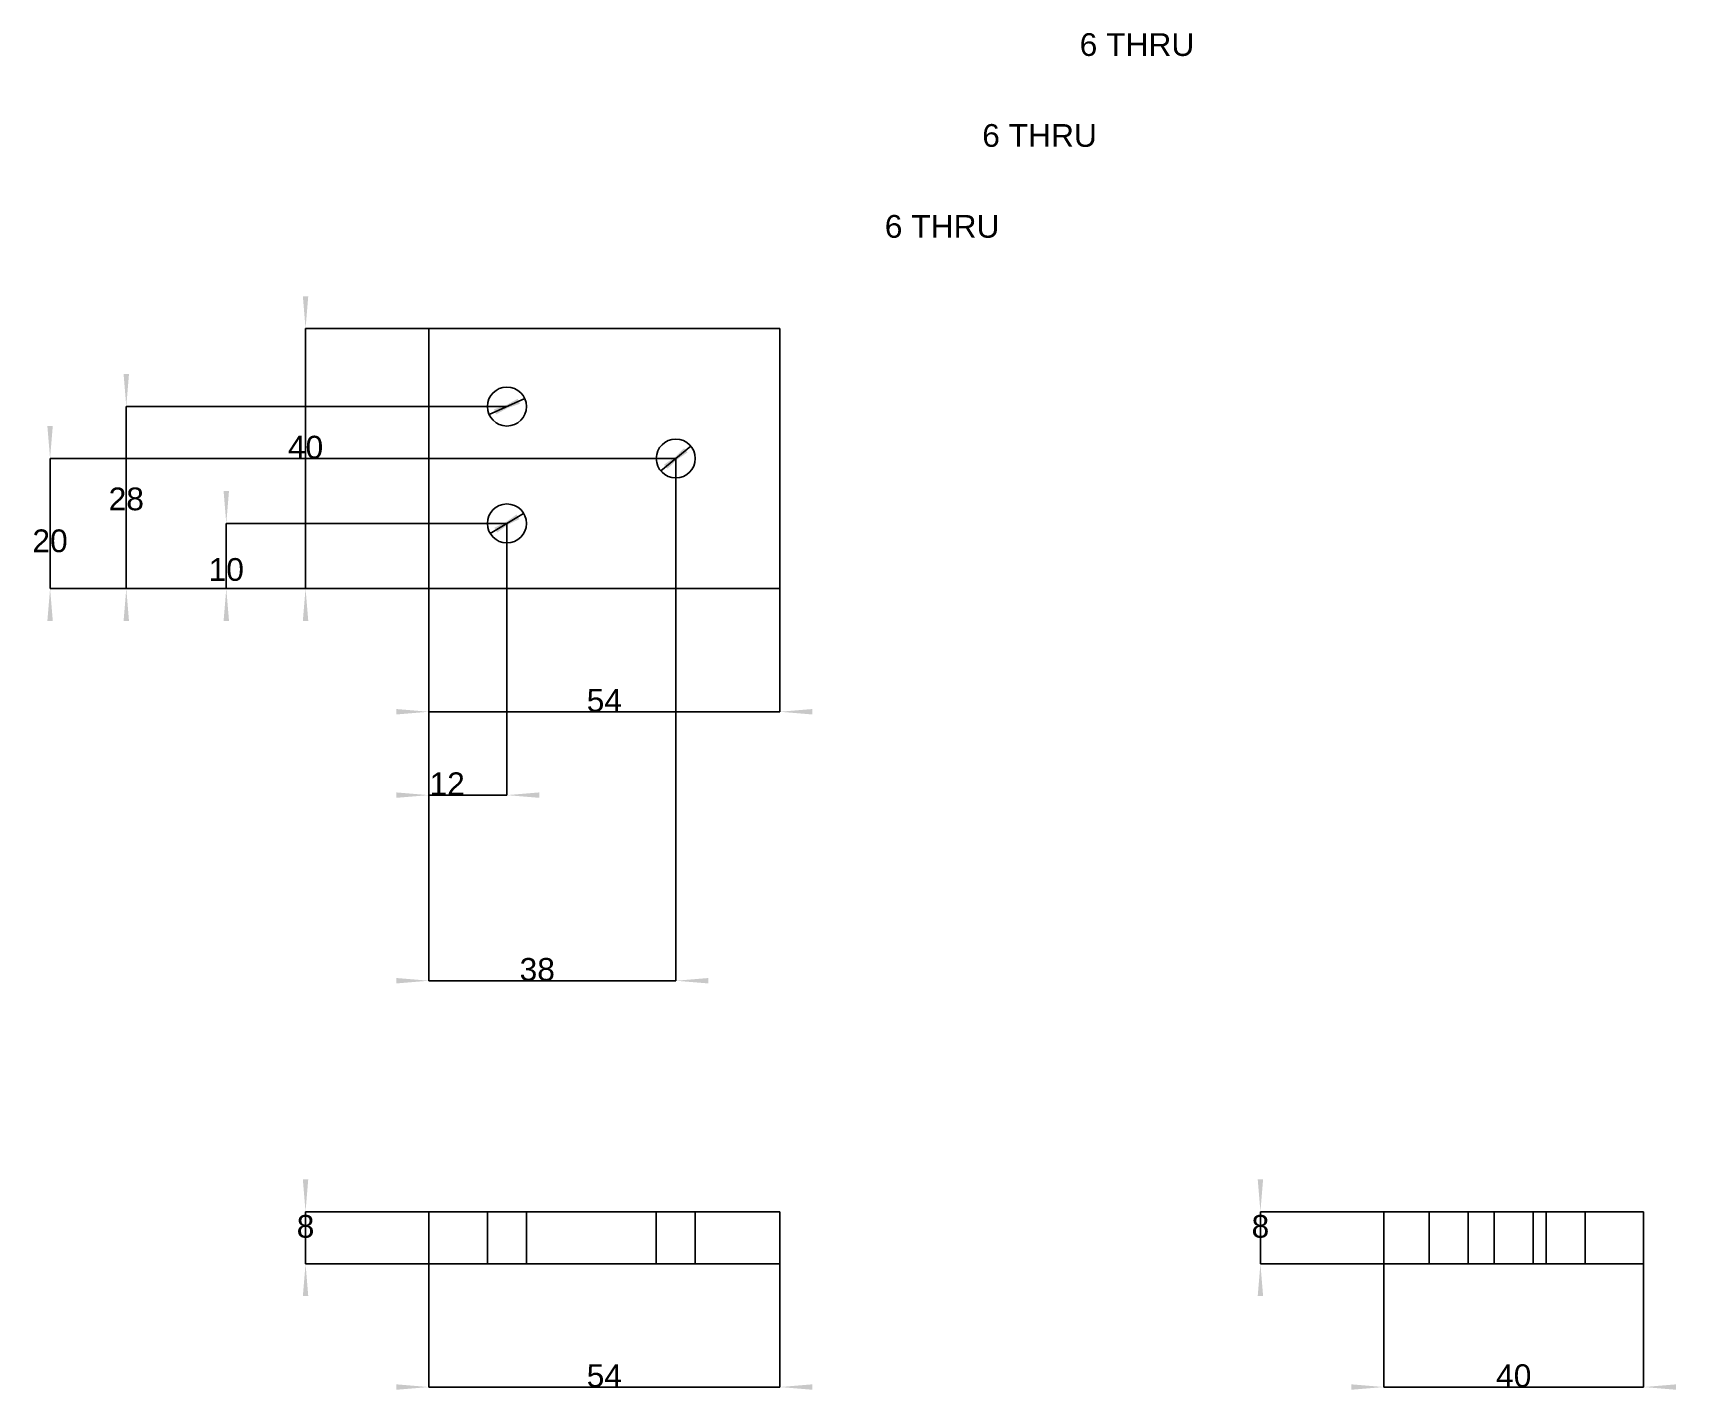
# Model space of a CAD drawing. Header units: millimetres. Extents: x 92 to 345, y 61 to 271.
import ezdxf
from ezdxf.enums import TextEntityAlignment as Align

# ---------------------------------------------------------------- set-up
doc = ezdxf.new("R2010")
doc.units = ezdxf.units.MM
doc.layers.get('0').update_dxf_attribs({"linetype": 'CONTINUOUS'})
for name, color, linetype in [('D', 7, 'CONTINUOUS'), ('D001', 7, 'CONTINUOUS'), ('D002', 7, 'CONTINUOUS'), ('D003', 7, 'CONTINUOUS'), ('D004', 7, 'CONTINUOUS'), ('D005', 7, 'CONTINUOUS'), ('D006', 7, 'CONTINUOUS'), ('D007', 7, 'CONTINUOUS'), ('D008', 7, 'CONTINUOUS'), ('D009', 7, 'CONTINUOUS'), ('D010', 7, 'CONTINUOUS'), ('D011', 7, 'CONTINUOUS'), ('D012', 7, 'CONTINUOUS'), ('D013', 7, 'CONTINUOUS'), ('Front', 7, 'CONTINUOUS'), ('Right', 7, 'CONTINUOUS'), ('Top', 7, 'CONTINUOUS')]:
    doc.layers.add(name, color=color, linetype=linetype)
doc.styles.get("Standard").update_dxf_attribs({"font": 'arial.ttf'})
doc.dimstyles.get("Standard").update_dxf_attribs({"dimscale": 0, "dimtxt": 2.5, "dimasz": 2.5, "dimexe": 1.25, "dimexo": 0.625, "dimtad": 1, "dimtxsty": 'STANDARD', "dimcen": 2.5, "dimazin": 3, "dimtfac": 1, "dimtmove": 0, "dimatfit": 3})

# ---------------------------------------------------------------- blocks, each defined once
blk = doc.blocks.new('*D')
at = {"color": 0}
for points in [[(148, 61.5833), (148, 62.4167), (153, 62)], [(212, 61.5833), (212, 62.4167), (207, 62)]]:
    blk.add_solid(points, dxfattribs=at)
at = {"layer": 'D'}
for p, q in [((153, 81), (153, 62)), ((207, 81), (207, 62)), ((153, 62), (207, 62))]:
    blk.add_line(p, q, dxfattribs=at)
blk.add_text('54', height=3.5, dxfattribs=at).set_placement((180, 62), align=Align.CENTER)
blk = doc.blocks.new('*D001')
at = {"color": 0}
for points in [[(133.583, 94), (134.417, 94), (134, 89)], [(133.583, 76), (134.417, 76), (134, 81)]]:
    blk.add_solid(points, dxfattribs=at)
at = {"layer": 'D001'}
for p, q in [((153, 89), (134, 89)), ((134, 81), (134, 89)), ((153, 81), (134, 81))]:
    blk.add_line(p, q, dxfattribs=at)
blk.add_text('8', height=3.5, dxfattribs=at).set_placement((134, 85), align=Align.CENTER)
blk = doc.blocks.new('*D002')
at = {"color": 0}
for points in [[(148, 165.583), (148, 166.417), (153, 166)], [(212, 165.583), (212, 166.417), (207, 166)]]:
    blk.add_solid(points, dxfattribs=at)
at = {"layer": 'D002'}
for p, q in [((153, 185), (153, 166)), ((207, 185), (207, 166)), ((153, 166), (207, 166))]:
    blk.add_line(p, q, dxfattribs=at)
blk.add_text('54', height=3.5, dxfattribs=at).set_placement((180, 166), align=Align.CENTER)
blk = doc.blocks.new('*D003')
at = {"color": 0}
for points in [[(133.583, 230), (134.417, 230), (134, 225)], [(133.583, 180), (134.417, 180), (134, 185)]]:
    blk.add_solid(points, dxfattribs=at)
at = {"layer": 'D003'}
for p, q in [((153, 225), (134, 225)), ((134, 185), (134, 225)), ((153, 185), (134, 185))]:
    blk.add_line(p, q, dxfattribs=at)
blk.add_text('40', height=3.5, dxfattribs=at).set_placement((134, 205), align=Align.CENTER)
blk = doc.blocks.new('*D004')
at = {"color": 0}
for points in [[(295, 61.5833), (295, 62.4167), (300, 62)], [(345, 61.5833), (345, 62.4167), (340, 62)]]:
    blk.add_solid(points, dxfattribs=at)
at = {"layer": 'D004'}
for p, q in [((300, 81), (300, 62)), ((340, 81), (340, 62)), ((300, 62), (340, 62))]:
    blk.add_line(p, q, dxfattribs=at)
blk.add_text('40', height=3.5, dxfattribs=at).set_placement((320, 62), align=Align.CENTER)
blk = doc.blocks.new('*D005')
at = {"color": 0}
for points in [[(280.583, 94), (281.417, 94), (281, 89)], [(280.583, 76), (281.417, 76), (281, 81)]]:
    blk.add_solid(points, dxfattribs=at)
at = {"layer": 'D005'}
for p, q in [((300, 89), (281, 89)), ((281, 81), (281, 89)), ((300, 81), (281, 81))]:
    blk.add_line(p, q, dxfattribs=at)
blk.add_text('8', height=3.5, dxfattribs=at).set_placement((281, 85), align=Align.CENTER)
blk = doc.blocks.new('*D006')
at = {"color": 0}
for points in [[(148, 152.742), (148, 153.576), (153, 153.159)], [(170, 152.742), (170, 153.576), (165, 153.159)]]:
    blk.add_solid(points, dxfattribs=at)
at = {"layer": 'D006'}
for p, q in [((165, 195), (165, 153.159)), ((153, 185), (153, 153.159)), ((153, 153.159), (165, 153.159))]:
    blk.add_line(p, q, dxfattribs=at)
blk.add_text('12', height=3.5, dxfattribs=at).set_placement((155.799, 153.159), align=Align.CENTER)
blk = doc.blocks.new('*D007')
at = {"color": 0}
for points in [[(121.382, 200), (122.216, 200), (121.799, 195)], [(121.382, 180), (122.216, 180), (121.799, 185)]]:
    blk.add_solid(points, dxfattribs=at)
at = {"layer": 'D007'}
for p, q in [((165, 195), (121.799, 195)), ((121.799, 185), (121.799, 195)), ((153, 185), (121.799, 185))]:
    blk.add_line(p, q, dxfattribs=at)
blk.add_text('10', height=3.5, dxfattribs=at).set_placement((121.799, 186.159), align=Align.CENTER)
blk = doc.blocks.new('*D008')
at = {"color": 0}
for points in [[(166.928, 195.675), (166.499, 196.389), (162.43, 193.453)], [(163.501, 193.611), (163.072, 194.325), (167.57, 196.547)]]:
    blk.add_solid(points, dxfattribs=at)
at = {"layer": 'D008'}
blk.add_line((167.57, 196.547), (162.43, 193.453), dxfattribs=at)
blk.add_text('6 THRU', height=3.5, dxfattribs=at).set_placement((232, 239), align=Align.CENTER)
blk = doc.blocks.new('*D009')
at = {"color": 0}
for points in [[(105.988, 218), (106.821, 218), (106.404, 213)], [(105.988, 180), (106.821, 180), (106.404, 185)]]:
    blk.add_solid(points, dxfattribs=at)
at = {"layer": 'D009'}
for p, q in [((165, 213), (106.404, 213)), ((106.404, 185), (106.404, 213)), ((153, 185), (106.404, 185))]:
    blk.add_line(p, q, dxfattribs=at)
blk.add_text('28', height=3.5, dxfattribs=at).set_placement((106.404, 197.03), align=Align.CENTER)
blk = doc.blocks.new('*D010')
at = {"color": 0}
for points in [[(166.996, 213.434), (166.657, 214.195), (162.26, 211.778)], [(163.343, 211.805), (163.004, 212.566), (167.74, 214.222)]]:
    blk.add_solid(points, dxfattribs=at)
at = {"layer": 'D010'}
blk.add_line((167.74, 214.222), (162.26, 211.778), dxfattribs=at)
blk.add_text('6 THRU', height=3.5, dxfattribs=at).set_placement((247, 253), align=Align.CENTER)
blk = doc.blocks.new('*D011')
at = {"color": 0}
for points in [[(148, 124.159), (148, 124.992), (153, 124.575)], [(196, 124.159), (196, 124.992), (191, 124.575)]]:
    blk.add_solid(points, dxfattribs=at)
at = {"layer": 'D011'}
for p, q in [((191, 205), (191, 124.575)), ((153, 185), (153, 124.575)), ((153, 124.575), (191, 124.575))]:
    blk.add_line(p, q, dxfattribs=at)
blk.add_text('38', height=3.5, dxfattribs=at).set_placement((169.671, 124.575), align=Align.CENTER)
blk = doc.blocks.new('*D012')
at = {"color": 0}
for points in [[(94.2546, 210), (95.0879, 210), (94.6713, 205)], [(94.2546, 180), (95.0879, 180), (94.6713, 185)]]:
    blk.add_solid(points, dxfattribs=at)
at = {"layer": 'D012'}
for p, q in [((191, 205), (94.6713, 205)), ((94.6713, 185), (94.6713, 205)), ((153, 185), (94.6713, 185))]:
    blk.add_line(p, q, dxfattribs=at)
blk.add_text('20', height=3.5, dxfattribs=at).set_placement((94.6713, 190.575), align=Align.CENTER)
blk = doc.blocks.new('*D013')
at = {"color": 0}
for points in [[(192.813, 205.942), (192.286, 206.587), (188.676, 203.103)], [(189.714, 203.413), (189.187, 204.058), (193.324, 206.897)]]:
    blk.add_solid(points, dxfattribs=at)
at = {"layer": 'D013'}
blk.add_line((193.324, 206.897), (188.676, 203.103), dxfattribs=at)
blk.add_text('6 THRU', height=3.5, dxfattribs=at).set_placement((262, 267), align=Align.CENTER)

msp = doc.modelspace()

# ---------------------------------------------------------------- linework, layer by layer
at = {"layer": 'Front'}
for p, q in [((153, 81), (153, 89)), ((153, 89), (207, 89)), ((153, 81), (153, 89)), ((153, 89), (207, 89)), ((162, 81), (162, 89)), ((162, 81), (162, 89)), ((168, 81), (168, 89)), ((168, 81), (168, 89)), ((188, 81), (188, 89)), ((194, 81), (194, 89)), ((207, 81), (207, 89)), ((207, 81), (207, 89)), ((153, 81), (207, 81)), ((153, 81), (207, 81))]:
    msp.add_line(p, q, dxfattribs=at)
for points in [[(168, 89), (167.925, 89), (167.703, 89), (167.345, 89), (166.87, 89), (166.302, 89), (165.668, 89), (165, 89), (164.332, 89), (163.698, 89), (163.13, 89), (162.655, 89), (162.297, 89), (162.075, 89), (162, 89)], [(162, 89), (162.075, 89), (162.297, 89), (162.655, 89), (163.13, 89), (163.698, 89), (164.332, 89), (165, 89), (165.668, 89), (166.302, 89), (166.87, 89), (167.345, 89), (167.703, 89), (167.925, 89), (168, 89)], [(168, 89), (167.925, 89), (167.703, 89), (167.345, 89), (166.87, 89), (166.302, 89), (165.668, 89), (165, 89), (164.332, 89), (163.698, 89), (163.13, 89), (162.655, 89), (162.297, 89), (162.075, 89), (162, 89)], [(162, 89), (162.075, 89), (162.297, 89), (162.655, 89), (163.13, 89), (163.698, 89), (164.332, 89), (165, 89), (165.668, 89), (166.302, 89), (166.87, 89), (167.345, 89), (167.703, 89), (167.925, 89), (168, 89)], [(194, 89), (193.925, 89), (193.703, 89), (193.345, 89), (192.87, 89), (192.302, 89), (191.668, 89), (191, 89), (190.332, 89), (189.698, 89), (189.13, 89), (188.655, 89), (188.297, 89), (188.075, 89), (188, 89)], [(188, 89), (188.075, 89), (188.297, 89), (188.655, 89), (189.13, 89), (189.698, 89), (190.332, 89), (191, 89), (191.668, 89), (192.302, 89), (192.87, 89), (193.345, 89), (193.703, 89), (193.925, 89), (194, 89)], [(168, 81), (167.925, 81), (167.703, 81), (167.345, 81), (166.87, 81), (166.302, 81), (165.668, 81), (165, 81), (164.332, 81), (163.698, 81), (163.13, 81), (162.655, 81), (162.297, 81), (162.075, 81), (162, 81)], [(162, 81), (162.075, 81), (162.297, 81), (162.655, 81), (163.13, 81), (163.698, 81), (164.332, 81), (165, 81), (165.668, 81), (166.302, 81), (166.87, 81), (167.345, 81), (167.703, 81), (167.925, 81), (168, 81)], [(168, 81), (167.925, 81), (167.703, 81), (167.345, 81), (166.87, 81), (166.302, 81), (165.668, 81), (165, 81), (164.332, 81), (163.698, 81), (163.13, 81), (162.655, 81), (162.297, 81), (162.075, 81), (162, 81)], [(162, 81), (162.075, 81), (162.297, 81), (162.655, 81), (163.13, 81), (163.698, 81), (164.332, 81), (165, 81), (165.668, 81), (166.302, 81), (166.87, 81), (167.345, 81), (167.703, 81), (167.925, 81), (168, 81)], [(194, 81), (193.925, 81), (193.703, 81), (193.345, 81), (192.87, 81), (192.302, 81), (191.668, 81), (191, 81), (190.332, 81), (189.698, 81), (189.13, 81), (188.655, 81), (188.297, 81), (188.075, 81), (188, 81)], [(188, 81), (188.075, 81), (188.297, 81), (188.655, 81), (189.13, 81), (189.698, 81), (190.332, 81), (191, 81), (191.668, 81), (192.302, 81), (192.87, 81), (193.345, 81), (193.703, 81), (193.925, 81), (194, 81)]]:
    msp.add_open_spline(points, degree=1, dxfattribs=at)
at = {"layer": 'Right'}
for p, q in [((300, 81), (300, 89)), ((300, 89), (340, 89)), ((300, 81), (300, 89)), ((300, 89), (340, 89)), ((307, 81), (307, 89)), ((313, 81), (313, 89)), ((317, 81), (317, 89)), ((323, 81), (323, 89)), ((325, 81), (325, 89)), ((331, 81), (331, 89)), ((340, 81), (340, 89)), ((340, 81), (340, 89)), ((300, 81), (340, 81)), ((300, 81), (340, 81))]:
    msp.add_line(p, q, dxfattribs=at)
for points in [[(313, 89), (312.925, 89), (312.703, 89), (312.345, 89), (311.87, 89), (311.302, 89), (310.668, 89), (310, 89), (309.332, 89), (308.698, 89), (308.13, 89), (307.655, 89), (307.297, 89), (307.075, 89), (307, 89)], [(310, 89), (310.336, 89), (310.668, 89), (310.991, 89), (311.302, 89), (311.596, 89), (311.87, 89), (312.121, 89), (312.345, 89), (312.54, 89), (312.703, 89), (312.832, 89), (312.925, 89), (312.981, 89), (313, 89)], [(323, 89), (322.925, 89), (322.703, 89), (322.345, 89), (321.87, 89), (321.302, 89), (320.668, 89), (320, 89), (319.332, 89), (318.698, 89), (318.13, 89), (317.655, 89), (317.297, 89), (317.075, 89), (317, 89)], [(320, 89), (320.336, 89), (320.668, 89), (320.991, 89), (321.302, 89), (321.596, 89), (321.87, 89), (322.121, 89), (322.345, 89), (322.54, 89), (322.703, 89), (322.832, 89), (322.925, 89), (322.981, 89), (323, 89)], [(331, 89), (330.925, 89), (330.703, 89), (330.345, 89), (329.87, 89), (329.302, 89), (328.668, 89), (328, 89), (327.332, 89), (326.698, 89), (326.13, 89), (325.655, 89), (325.297, 89), (325.075, 89), (325, 89)], [(328, 89), (328.336, 89), (328.668, 89), (328.991, 89), (329.302, 89), (329.596, 89), (329.87, 89), (330.121, 89), (330.345, 89), (330.54, 89), (330.703, 89), (330.832, 89), (330.925, 89), (330.981, 89), (331, 89)], [(313, 81), (312.925, 81), (312.703, 81), (312.345, 81), (311.87, 81), (311.302, 81), (310.668, 81), (310, 81), (309.332, 81), (308.698, 81), (308.13, 81), (307.655, 81), (307.297, 81), (307.075, 81), (307, 81)], [(310, 81), (310.336, 81), (310.668, 81), (310.991, 81), (311.302, 81), (311.596, 81), (311.87, 81), (312.121, 81), (312.345, 81), (312.54, 81), (312.703, 81), (312.832, 81), (312.925, 81), (312.981, 81), (313, 81)], [(323, 81), (322.925, 81), (322.703, 81), (322.345, 81), (321.87, 81), (321.302, 81), (320.668, 81), (320, 81), (319.332, 81), (318.698, 81), (318.13, 81), (317.655, 81), (317.297, 81), (317.075, 81), (317, 81)], [(320, 81), (320.336, 81), (320.668, 81), (320.991, 81), (321.302, 81), (321.596, 81), (321.87, 81), (322.121, 81), (322.345, 81), (322.54, 81), (322.703, 81), (322.832, 81), (322.925, 81), (322.981, 81), (323, 81)], [(331, 81), (330.925, 81), (330.703, 81), (330.345, 81), (329.87, 81), (329.302, 81), (328.668, 81), (328, 81), (327.332, 81), (326.698, 81), (326.13, 81), (325.655, 81), (325.297, 81), (325.075, 81), (325, 81)], [(328, 81), (328.336, 81), (328.668, 81), (328.991, 81), (329.302, 81), (329.596, 81), (329.87, 81), (330.121, 81), (330.345, 81), (330.54, 81), (330.703, 81), (330.832, 81), (330.925, 81), (330.981, 81), (331, 81)]]:
    msp.add_open_spline(points, degree=1, dxfattribs=at)
for points in [[(307, 89), (307.009, 89), (307.019, 89), (307.047, 89), (307.075, 89), (307.122, 89), (307.168, 89), (307.233, 89), (307.297, 89), (307.378, 89), (307.46, 89), (307.557, 89), (307.655, 89), (307.767, 89), (307.879, 89), (308.004, 89), (308.13, 89), (308.267, 89), (308.404, 89), (308.551, 89), (308.698, 89), (308.854, 89), (309.009, 89), (309.171, 89), (309.332, 89), (309.663, 89), (310, 89)], [(317, 89), (317.009, 89), (317.019, 89), (317.047, 89), (317.075, 89), (317.122, 89), (317.168, 89), (317.233, 89), (317.297, 89), (317.378, 89), (317.46, 89), (317.557, 89), (317.655, 89), (317.767, 89), (317.879, 89), (318.004, 89), (318.13, 89), (318.267, 89), (318.404, 89), (318.551, 89), (318.698, 89), (318.854, 89), (319.009, 89), (319.171, 89), (319.332, 89), (319.663, 89), (320, 89)], [(325, 89), (325.009, 89), (325.019, 89), (325.047, 89), (325.075, 89), (325.122, 89), (325.168, 89), (325.233, 89), (325.297, 89), (325.378, 89), (325.46, 89), (325.557, 89), (325.655, 89), (325.767, 89), (325.879, 89), (326.004, 89), (326.13, 89), (326.267, 89), (326.404, 89), (326.551, 89), (326.698, 89), (326.854, 89), (327.009, 89), (327.171, 89), (327.332, 89), (327.663, 89), (328, 89)], [(307, 81), (307.009, 81), (307.019, 81), (307.047, 81), (307.075, 81), (307.122, 81), (307.168, 81), (307.233, 81), (307.297, 81), (307.378, 81), (307.46, 81), (307.557, 81), (307.655, 81), (307.767, 81), (307.879, 81), (308.004, 81), (308.13, 81), (308.267, 81), (308.404, 81), (308.551, 81), (308.698, 81), (308.854, 81), (309.009, 81), (309.171, 81), (309.332, 81), (309.663, 81), (310, 81)], [(317, 81), (317.009, 81), (317.019, 81), (317.047, 81), (317.075, 81), (317.122, 81), (317.168, 81), (317.233, 81), (317.297, 81), (317.378, 81), (317.46, 81), (317.557, 81), (317.655, 81), (317.767, 81), (317.879, 81), (318.004, 81), (318.13, 81), (318.267, 81), (318.404, 81), (318.551, 81), (318.698, 81), (318.854, 81), (319.009, 81), (319.171, 81), (319.332, 81), (319.663, 81), (320, 81)], [(325, 81), (325.009, 81), (325.019, 81), (325.047, 81), (325.075, 81), (325.122, 81), (325.168, 81), (325.233, 81), (325.297, 81), (325.378, 81), (325.46, 81), (325.557, 81), (325.655, 81), (325.767, 81), (325.879, 81), (326.004, 81), (326.13, 81), (326.267, 81), (326.404, 81), (326.551, 81), (326.698, 81), (326.854, 81), (327.009, 81), (327.171, 81), (327.332, 81), (327.663, 81), (328, 81)]]:
    msp.add_open_spline(points, degree=2, knots=[4.712389, 4.712389, 4.712389, 4.8245887, 4.8245887, 4.9367885, 4.9367885, 5.0489882, 5.0489882, 5.1611879, 5.1611879, 5.2733877, 5.2733877, 5.3855874, 5.3855874, 5.4977871, 5.4977871, 5.6099869, 5.6099869, 5.7221866, 5.7221866, 5.8343864, 5.8343864, 5.9465861, 5.9465861, 6.0587858, 6.0587858, 6.2831853, 6.2831853, 6.2831853], dxfattribs=at)
at = {"layer": 'Top'}
for p, q in [((153, 185), (153, 225)), ((153, 225), (207, 225)), ((153, 185), (153, 225)), ((153, 225), (207, 225)), ((207, 185), (207, 225)), ((207, 185), (207, 225)), ((153, 185), (207, 185)), ((153, 185), (207, 185))]:
    msp.add_line(p, q, dxfattribs=at)
for centre in [(165, 213), (165, 213), (191, 205), (191, 205), (165, 195), (165, 195)]:
    msp.add_circle(centre, 3, dxfattribs=at)

# ---------------------------------------------------------------- dimensions: what is measured, and where the dimension line sits
at = {"layer": 'D'}
dim = msp.add_linear_dim(base=(180, 62), p1=(153, 81), p2=(207, 81), text='54', dimstyle='STANDARD', dxfattribs=at)
dim.commit()
dim.dimension.update_dxf_attribs({"geometry": '*D', "text_midpoint": (180, 67)})
at = {"layer": 'D001'}
dim = msp.add_linear_dim(base=(134, 85), p1=(153, 81), p2=(153, 89), angle=90, text='8', dimstyle='STANDARD', dxfattribs=at)
dim.commit()
dim.dimension.update_dxf_attribs({"geometry": '*D001', "text_midpoint": (139, 85)})
at = {"layer": 'D002'}
dim = msp.add_linear_dim(base=(180, 166), p1=(153, 185), p2=(207, 185), text='54', dimstyle='STANDARD', dxfattribs=at)
dim.commit()
dim.dimension.update_dxf_attribs({"geometry": '*D002', "text_midpoint": (180, 171)})
at = {"layer": 'D003'}
dim = msp.add_linear_dim(base=(134, 205), p1=(153, 185), p2=(153, 225), angle=90, text='40', dimstyle='STANDARD', dxfattribs=at)
dim.commit()
dim.dimension.update_dxf_attribs({"geometry": '*D003', "text_midpoint": (139, 205)})
at = {"layer": 'D004'}
dim = msp.add_linear_dim(base=(320, 62), p1=(300, 81), p2=(340, 81), text='40', dimstyle='STANDARD', dxfattribs=at)
dim.commit()
dim.dimension.update_dxf_attribs({"geometry": '*D004', "text_midpoint": (320, 67)})
at = {"layer": 'D005'}
dim = msp.add_linear_dim(base=(281, 85), p1=(300, 81), p2=(300, 89), angle=90, text='8', dimstyle='STANDARD', dxfattribs=at)
dim.commit()
dim.dimension.update_dxf_attribs({"geometry": '*D005', "text_midpoint": (286, 85)})
at = {"layer": 'D006'}
dim = msp.add_linear_dim(base=(155.799, 153.159), p1=(153, 185), p2=(165, 195), text='12', dimstyle='STANDARD', dxfattribs=at)
dim.commit()
dim.dimension.update_dxf_attribs({"geometry": '*D006', "text_midpoint": (159, 157)})
at = {"layer": 'D007'}
dim = msp.add_linear_dim(base=(121.799, 186.159), p1=(153, 185), p2=(165, 195), angle=90, text='10', dimstyle='STANDARD', dxfattribs=at)
dim.commit()
dim.dimension.update_dxf_attribs({"geometry": '*D007', "text_midpoint": (125, 190)})
at = {"layer": 'D008'}
dim = msp.add_diameter_dim_2p(p1=(167.57, 196.547), p2=(162.43, 193.453), text='6 THRU', dimstyle='STANDARD', dxfattribs=at)
dim.commit()
dim.dimension.update_dxf_attribs({"geometry": '*D008', "text_midpoint": (232, 239)})
at = {"layer": 'D009'}
dim = msp.add_linear_dim(base=(106.404, 197.03), p1=(153, 185), p2=(165, 213), angle=90, text='28', dimstyle='STANDARD', dxfattribs=at)
dim.commit()
dim.dimension.update_dxf_attribs({"geometry": '*D009', "text_midpoint": (111, 199)})
at = {"layer": 'D010'}
dim = msp.add_diameter_dim_2p(p1=(167.74, 214.222), p2=(162.26, 211.778), text='6 THRU', dimstyle='STANDARD', dxfattribs=at)
dim.commit()
dim.dimension.update_dxf_attribs({"geometry": '*D010', "text_midpoint": (247, 253)})
at = {"layer": 'D011'}
dim = msp.add_linear_dim(base=(169.671, 124.575), p1=(153, 185), p2=(191, 205), text='38', dimstyle='STANDARD', dxfattribs=at)
dim.commit()
dim.dimension.update_dxf_attribs({"geometry": '*D011', "text_midpoint": (172, 129)})
at = {"layer": 'D012'}
dim = msp.add_linear_dim(base=(94.671, 190.575), p1=(153, 185), p2=(191, 205), angle=90, text='20', dimstyle='STANDARD', dxfattribs=at)
dim.commit()
dim.dimension.update_dxf_attribs({"geometry": '*D012', "text_midpoint": (97, 195)})
at = {"layer": 'D013'}
dim = msp.add_diameter_dim_2p(p1=(193.324, 206.897), p2=(188.676, 203.103), text='6 THRU', dimstyle='STANDARD', dxfattribs=at)
dim.commit()
dim.dimension.update_dxf_attribs({"geometry": '*D013', "text_midpoint": (262, 267)})

doc.saveas('drawing.dxf')
